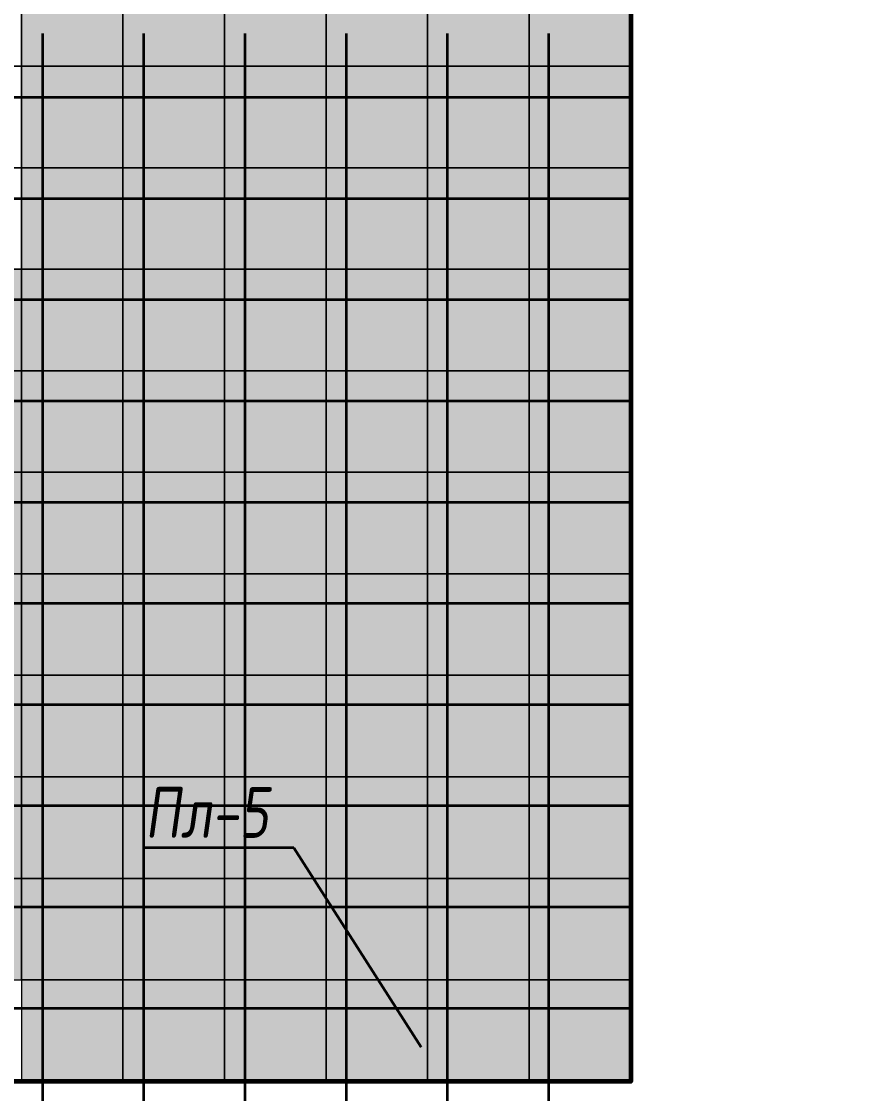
# Model space of a CAD drawing. Header units: millimetres. Extents: x -510890 to 418982, y -118257 to 141350.
# Drawn here: x 256976 to 261132, y -58621 to -53341 of the extents above; entities that cross this region are included whole.
import ezdxf
from ezdxf import colors
from ezdxf.entities.mleader import LeaderData, LeaderLine
from ezdxf.math import Vec2, Vec3

# ---------------------------------------------------------------- set-up
doc = ezdxf.new("R2010")
doc.units = ezdxf.units.MM
doc.layers.add('АР_Площадь контур', color=220, linetype='Continuous', lineweight=35, plot=False)
doc.styles.add('Архитект', font='isocpeur.ttf', dxfattribs={"width": 0.8, "oblique": 8})

msp = doc.modelspace()

# ---------------------------------------------------------------- hatches: boundary and pattern name
at = {"layer": 'АР_Площадь контур', "lineweight": 5, "ltscale": 300, "true_color": 0xb8b9bc, "transparency": 33554687}
h = msp.add_hatch(color=9, dxfattribs=at)
h.dxf.hatch_style = 1
h.paths.add_polyline_path([(258975.5, -55061.2), (258475.5, -55061.2)], flags=17)
h.paths.add_polyline_path([(258975.5, -54561.2), (258475.5, -54561.2), (258475.5, -55061.2), (258975.5, -55061.2)])
h.paths.add_polyline_path([(258475.5, -54561.2), (257975.5, -54561.2), (257975.5, -55061.2), (258475.5, -55061.2)])
h.paths.add_polyline_path([(258475.5, -53561.2), (257975.5, -53561.2), (257975.5, -54561.2), (258475.5, -54561.2)])
h.paths.add_polyline_path([(257975.5, -54061.2), (257475.5, -54061.2)], flags=17)
h.paths.add_polyline_path([(257975.5, -53561.2), (257475.5, -53561.2), (257475.5, -54061.2), (257975.5, -54061.2)])
h.paths.add_polyline_path([(257475.5, -53561.2), (256975.5, -53561.2), (256975.5, -54061.2), (257475.5, -54061.2)])
h.paths.add_polyline_path([(257475.5, -52561.2), (256975.5, -52561.2), (256975.5, -53561.2), (257475.5, -53561.2)])
h.paths.add_polyline_path([(256975.5, -53061.2), (256475.5, -53061.2)])
h.paths.add_polyline_path([(256975.5, -52561.2), (256475.5, -52561.2), (256475.5, -53061.2), (256975.5, -53061.2)])
h.paths.add_polyline_path([(256475.5, -52561.2), (255975.5, -52561.2), (255975.5, -53061.2), (256475.5, -53061.2)])
h.paths.add_polyline_path([(255975.5, -52061.2), (255475.5, -52061.2)])
h.paths.add_polyline_path([(254975.5, -51061.2), (254475.5, -51061.2)], flags=17)
h = msp.add_hatch(color=9, dxfattribs=at)
h.dxf.hatch_style = 1
h.paths.add_polyline_path([(253475.5, -52561.2), (252975.5, -52561.2)], flags=17)
h.paths.add_polyline_path([(254475.5, -53061.2), (253975.5, -53061.2), (253975.5, -53561.2), (254475.5, -53561.2)])
h.paths.add_polyline_path([(254475.5, -53561.2), (253975.5, -53561.2)], flags=17)
h.paths.add_polyline_path([(254975.5, -53061.2), (254475.5, -53061.2), (254475.5, -54061.2), (254975.5, -54061.2)])
h.paths.add_polyline_path([(254975.5, -54061.2), (254475.5, -54061.2), (254475.5, -54561.2), (254975.5, -54561.2)])
h.paths.add_polyline_path([(255475.5, -54061.2), (254975.5, -54061.2), (254975.5, -54561.2), (255475.5, -54561.2)])
h.paths.add_polyline_path([(255475.5, -54561.2), (254975.5, -54561.2)])
h.paths.add_polyline_path([(255975.5, -54061.2), (255475.5, -54061.2), (255475.5, -55061.2), (255975.5, -55061.2)])
h.paths.add_polyline_path([(255975.5, -55061.2), (255475.5, -55061.2), (255475.5, -55561.2), (255975.5, -55561.2)])
h.paths.add_polyline_path([(256475.5, -55061.2), (255975.5, -55061.2), (255975.5, -55561.2), (256475.5, -55561.2)])
h.paths.add_polyline_path([(256475.5, -55561.2), (255975.5, -55561.2)], flags=17)
h.paths.add_polyline_path([(256975.5, -55061.2), (256475.5, -55061.2), (256475.5, -56061.2), (256975.5, -56061.2)])
h.paths.add_polyline_path([(256975.5, -56061.2), (256475.5, -56061.2), (256475.5, -56561.2), (256975.5, -56561.2)])
h.paths.add_polyline_path([(257475.5, -56061.2), (256975.5, -56061.2), (256975.5, -56561.2), (257475.5, -56561.2)])
h.paths.add_polyline_path([(257475.5, -56561.2), (256975.5, -56561.2)], flags=17)
h.paths.add_polyline_path([(257975.5, -56061.2), (257475.5, -56061.2), (257475.5, -57061.2), (257975.5, -57061.2)])
h.paths.add_polyline_path([(257975.5, -57061.2), (257475.5, -57061.2), (257475.5, -57561.2), (257975.5, -57561.2)])
h.paths.add_polyline_path([(258475.5, -57061.2), (257975.5, -57061.2), (257975.5, -57561.2), (258475.5, -57561.2)])
h.paths.add_polyline_path([(258475.5, -57561.2), (258475.5, -58061.2)], flags=17)
h.paths.add_polyline_path([(258975.5, -57061.2), (258475.5, -57061.2), (258475.5, -58061.2), (258975.5, -58061.2)])
h.paths.add_polyline_path([(258975.5, -58061.2), (258475.5, -58061.2), (258475.5, -58561.2), (258975.5, -58561.2)])
h.paths.add_polyline_path([(253485.5, -52561.2), (253485.5, -53061.2), (253975.5, -53061.2), (253975.5, -52561.2)])
h.paths.add_polyline_path([(253685.5, -53411.1), (253685.5, -53561.2), (253975.5, -53561.2), (253975.5, -53061.2), (253485.5, -53061.2), (253485.5, -53411.1)])
at = {"layer": 'АР_Площадь контур', "lineweight": 5, "ltscale": 300, "transparency": 33554687}
h = msp.add_hatch(color=252, dxfattribs=at)
h.dxf.hatch_style = 1
h.paths.add_polyline_path([(257975.5, -53061.2), (257475.5, -53061.2), (257475.5, -53561.2), (257975.5, -53561.2)])
h = msp.add_hatch(color=252, dxfattribs=at)
h.dxf.hatch_style = 1
h.paths.add_polyline_path([(258475.5, -53061.2), (257975.5, -53061.2), (257975.5, -53561.2), (258475.5, -53561.2)])
h = msp.add_hatch(color=252, dxfattribs=at)
h.dxf.hatch_style = 1
h.paths.add_polyline_path([(258975.5, -53061.2), (258475.5, -53061.2), (258475.5, -53561.2), (258975.5, -53561.2)])
at = {"layer": 'АР_Площадь контур', "lineweight": 5, "ltscale": 300, "true_color": 0x828487, "transparency": 33554687}
h = msp.add_hatch(color=252, dxfattribs=at)
h.dxf.hatch_style = 1
h.paths.add_polyline_path([(259475.5, -53061.2), (258975.5, -53061.2), (258975.5, -53561.2), (259475.5, -53561.2)])
at = {"layer": 'АР_Площадь контур', "lineweight": 5, "ltscale": 300, "true_color": 0xb8b9bc, "transparency": 33554687}
h = msp.add_hatch(color=9, dxfattribs=at)
h.dxf.hatch_style = 1
h.paths.add_polyline_path([(259975.5, -53061.2), (259475.5, -53061.2), (259475.5, -53561.2), (259975.5, -53561.2)])
at = {"layer": 'АР_Площадь контур', "true_color": 0x000000, "transparency": 33554687}
h = msp.add_hatch(dxfattribs=at)
h.set_pattern_fill('ANSI37', color=18, scale=157, angle=45, style=0)
h.set_pattern_definition([(90, (139938.06, -126491.3), (-498.475, 0), []), (180, (139938.06, -126491.3), (-6e-14, -498.475), [])])
h.paths.add_polyline_path([(259975.5, -61675.6), (259875.5, -61675.6), (253685.5, -61675.6), (253685.5, -55400.6), (253485.5, -55400.6), (253485.5, -53900.6), (253685.5, -53900.6), (253685.5, -53400.6), (259975.5, -53400.6)])
at = {"layer": 'АР_Площадь контур', "lineweight": 5, "ltscale": 300, "transparency": 33554687}
h = msp.add_hatch(color=252, dxfattribs=at)
h.dxf.hatch_style = 1
h.paths.add_polyline_path([(258975.5, -53561.2), (258475.5, -53561.2), (258475.5, -54061.2), (258975.5, -54061.2)])
at = {"layer": 'АР_Площадь контур', "lineweight": 5, "ltscale": 300, "true_color": 0x828487, "transparency": 33554687}
h = msp.add_hatch(color=252, dxfattribs=at)
h.dxf.hatch_style = 1
h.paths.add_polyline_path([(259475.5, -53561.2), (258975.5, -53561.2), (258975.5, -54061.2), (259475.5, -54061.2)])
h = msp.add_hatch(color=252, dxfattribs=at)
h.dxf.hatch_style = 1
h.paths.add_polyline_path([(259975.5, -53561.2), (259475.5, -53561.2), (259475.5, -54061.2), (259975.5, -54061.2)])
h = msp.add_hatch(color=252, dxfattribs=at)
h.dxf.hatch_style = 1
h.paths.add_polyline_path([(257475.4, -54061.2), (256975.4, -54061.2), (256975.4, -54561.2), (257475.4, -54561.2)])
h = msp.add_hatch(color=252, dxfattribs=at)
h.dxf.hatch_style = 1
h.paths.add_polyline_path([(257975.4, -54061.2), (257475.4, -54061.2), (257475.4, -54561.2), (257975.4, -54561.2)])
at = {"layer": 'АР_Площадь контур', "lineweight": 5, "ltscale": 300, "transparency": 33554687}
h = msp.add_hatch(color=252, dxfattribs=at)
h.dxf.hatch_style = 1
h.paths.add_polyline_path([(258975.5, -54061.2), (258475.5, -54061.2), (258475.5, -54561.2), (258975.5, -54561.2)])
h = msp.add_hatch(color=252, dxfattribs=at)
h.dxf.hatch_style = 1
h.paths.add_polyline_path([(259475.5, -54061.2), (258975.5, -54061.2), (258975.5, -54561.2), (259475.5, -54561.2)])
h = msp.add_hatch(color=252, dxfattribs=at)
h.dxf.hatch_style = 1
h.paths.add_polyline_path([(259975.5, -54061.2), (259475.5, -54061.2), (259475.5, -55061.2), (259975.5, -55061.2)])
h = msp.add_hatch(color=252, dxfattribs=at)
h.dxf.hatch_style = 1
h.paths.add_polyline_path([(256975.5, -54561.2), (256475.5, -54561.2), (256475.5, -55061.2), (256975.5, -55061.2)])
h = msp.add_hatch(color=252, dxfattribs=at)
h.dxf.hatch_style = 1
h.paths.add_polyline_path([(257475.5, -54561.2), (256975.5, -54561.2), (256975.5, -55061.2), (257475.5, -55061.2)])
at = {"layer": 'АР_Площадь контур', "lineweight": 5, "ltscale": 300, "true_color": 0x828487, "transparency": 33554687}
h = msp.add_hatch(color=252, dxfattribs=at)
h.dxf.hatch_style = 1
h.paths.add_polyline_path([(257975.4, -54561.2), (257475.4, -54561.2), (257475.4, -55061.2), (257975.4, -55061.2)])
at = {"layer": 'АР_Площадь контур', "lineweight": 5, "ltscale": 300, "true_color": 0xb8b9bc, "transparency": 33554687}
h = msp.add_hatch(color=9, dxfattribs=at)
h.dxf.hatch_style = 1
h.paths.add_polyline_path([(259475.5, -54561.2), (258975.5, -54561.2), (258975.5, -55061.2), (259475.5, -55061.2)])
at = {"layer": 'АР_Площадь контур', "lineweight": 5, "ltscale": 300, "transparency": 33554687}
h = msp.add_hatch(color=252, dxfattribs=at)
h.dxf.hatch_style = 1
h.paths.add_polyline_path([(257475.5, -55061.2), (256975.5, -55061.2), (256975.5, -55561.2), (257475.5, -55561.2)])
at = {"layer": 'АР_Площадь контур', "lineweight": 5, "ltscale": 300, "true_color": 0x828487, "transparency": 33554687}
h = msp.add_hatch(color=252, dxfattribs=at)
h.dxf.hatch_style = 1
h.paths.add_polyline_path([(257975.4, -55061.2), (257475.4, -55061.2), (257475.4, -55561.2), (257975.4, -55561.2)])
h = msp.add_hatch(color=252, dxfattribs=at)
h.dxf.hatch_style = 1
h.paths.add_polyline_path([(258475.4, -55061.2), (257975.4, -55061.2), (257975.4, -55561.2), (258475.4, -55561.2)])
h = msp.add_hatch(color=252, dxfattribs=at)
h.dxf.hatch_style = 1
h.paths.add_polyline_path([(258975.4, -55061.2), (258475.4, -55061.2), (258475.4, -55561.2), (258975.4, -55561.2)])
at = {"layer": 'АР_Площадь контур', "lineweight": 5, "ltscale": 300, "true_color": 0xb8b9bc, "transparency": 33554687}
h = msp.add_hatch(color=9, dxfattribs=at)
h.dxf.hatch_style = 1
h.paths.add_polyline_path([(259475.5, -55061.2), (258975.5, -55061.2), (258975.5, -55561.2), (259475.5, -55561.2)])
at = {"layer": 'АР_Площадь контур', "lineweight": 5, "ltscale": 300, "transparency": 33554687}
h = msp.add_hatch(color=252, dxfattribs=at)
h.dxf.hatch_style = 1
h.paths.add_polyline_path([(259975.5, -55061.2), (259475.5, -55061.2), (259475.5, -55561.2), (259975.5, -55561.2)])
h = msp.add_hatch(color=252, dxfattribs=at)
h.dxf.hatch_style = 1
h.paths.add_polyline_path([(257475.5, -55561.2), (256975.5, -55561.2), (256975.5, -56061.2), (257475.5, -56061.2)])
h = msp.add_hatch(color=252, dxfattribs=at)
h.dxf.hatch_style = 1
h.paths.add_polyline_path([(257975.5, -55561.2), (257475.5, -55561.2), (257475.5, -56061.2), (257975.5, -56061.2)])
h = msp.add_hatch(color=252, dxfattribs=at)
h.dxf.hatch_style = 1
h.paths.add_polyline_path([(258475.5, -55561.2), (257975.5, -55561.2), (257975.5, -56061.2), (258475.5, -56061.2)])
at = {"layer": 'АР_Площадь контур', "lineweight": 5, "ltscale": 300, "true_color": 0x828487, "transparency": 33554687}
h = msp.add_hatch(color=252, dxfattribs=at)
h.dxf.hatch_style = 1
h.paths.add_polyline_path([(258975.4, -55561.2), (258475.4, -55561.2), (258475.4, -56061.2), (258975.4, -56061.2)])
at = {"layer": 'АР_Площадь контур', "lineweight": 5, "ltscale": 300, "true_color": 0xb8b9bc, "transparency": 33554687}
h = msp.add_hatch(color=9, dxfattribs=at)
h.dxf.hatch_style = 1
h.paths.add_polyline_path([(259475.5, -55561.2), (258975.5, -55561.2), (258975.5, -56061.2), (259475.5, -56061.2)])
h = msp.add_hatch(color=9, dxfattribs=at)
h.dxf.hatch_style = 1
h.paths.add_polyline_path([(259975.5, -55561.2), (259475.5, -55561.2), (259475.5, -56061.2), (259975.5, -56061.2)])
at = {"layer": 'АР_Площадь контур', "lineweight": 5, "ltscale": 300, "transparency": 33554687}
h = msp.add_hatch(color=252, dxfattribs=at)
h.dxf.hatch_style = 1
h.paths.add_polyline_path([(257975.5, -56061.2), (257475.5, -56061.2)], flags=17)
h.paths.add_polyline_path([(258975.5, -57061.2), (258475.5, -57061.2)], flags=17)
h.paths.add_polyline_path([(259475.5, -56561.2), (258975.5, -56561.2), (258975.5, -57561.2), (259475.5, -57561.2)])
h.paths.add_polyline_path([(259475.5, -57561.2), (258975.5, -57561.2), (258975.5, -58061.2), (259475.5, -58061.2)])
h.paths.add_polyline_path([(259975.5, -57561.2), (259475.5, -57561.2), (259475.5, -58061.2), (259975.5, -58061.2)])
h.paths.add_polyline_path([(259975.5, -58061.2), (259475.5, -58061.2)], flags=17)
h.paths.add_polyline_path([(260975.5, -59061.2), (260475.5, -59061.2)], flags=17)
h = msp.add_hatch(color=252, dxfattribs=at)
h.dxf.hatch_style = 1
h.paths.add_polyline_path([(258475.5, -56061.2), (257975.5, -56061.2), (257975.5, -56561.2), (258475.5, -56561.2)])
at = {"layer": 'АР_Площадь контур', "lineweight": 5, "ltscale": 300, "true_color": 0x828487, "transparency": 33554687}
h = msp.add_hatch(color=252, dxfattribs=at)
h.dxf.hatch_style = 1
h.paths.add_polyline_path([(258975.4, -56061.2), (258475.4, -56061.2), (258475.4, -56561.2), (258975.4, -56561.2)])
h = msp.add_hatch(color=252, dxfattribs=at)
h.dxf.hatch_style = 1
h.paths.add_polyline_path([(259475.5, -56061.2), (258975.5, -56061.2), (258975.5, -56561.2), (259475.5, -56561.2)])
h = msp.add_hatch(color=252, dxfattribs=at)
h.dxf.hatch_style = 1
h.paths.add_polyline_path([(259975.5, -56061.2), (259475.5, -56061.2), (259475.5, -57061.2), (259975.5, -57061.2)])
h = msp.add_hatch(color=252, dxfattribs=at)
h.dxf.hatch_style = 1
h.paths.add_polyline_path([(256975.5, -56561.2), (256475.5, -56561.2), (256475.5, -57061.2), (256975.5, -57061.2)])
h = msp.add_hatch(color=252, dxfattribs=at)
h.dxf.hatch_style = 1
h.paths.add_polyline_path([(257475.5, -56561.2), (256975.5, -56561.2), (256975.5, -57061.2), (257475.5, -57061.2)])
at = {"layer": 'АР_Площадь контур', "lineweight": 5, "ltscale": 300, "transparency": 33554687}
h = msp.add_hatch(color=252, dxfattribs=at)
h.dxf.hatch_style = 1
h.paths.add_polyline_path([(258475.5, -56561.2), (257975.5, -56561.2), (257975.5, -57061.2), (258475.5, -57061.2)])
h = msp.add_hatch(color=252, dxfattribs=at)
h.dxf.hatch_style = 1
h.paths.add_polyline_path([(258975.5, -56561.2), (258475.5, -56561.2), (258475.5, -57061.2), (258975.5, -57061.2)])
h = msp.add_hatch(color=252, dxfattribs=at)
h.dxf.hatch_style = 1
h.paths.add_polyline_path([(256975.5, -57061.2), (256475.5, -57061.2), (256475.5, -58061.2), (256975.5, -58061.2)])
at = {"layer": 'АР_Площадь контур', "lineweight": 5, "ltscale": 300, "true_color": 0x828487, "transparency": 33554687}
h = msp.add_hatch(color=252, dxfattribs=at)
h.dxf.hatch_style = 1
h.paths.add_polyline_path([(257475.5, -57061.2), (256975.5, -57061.2), (256975.5, -57561.2), (257475.5, -57561.2)])
h = msp.add_hatch(color=252, dxfattribs=at)
h.dxf.hatch_style = 1
h.paths.add_polyline_path([(259975.5, -57061.2), (259475.5, -57061.2), (259475.5, -57561.2), (259975.5, -57561.2)])
h = msp.add_hatch(color=252, dxfattribs=at)
h.dxf.hatch_style = 1
h.paths.add_polyline_path([(257475.5, -57561.2), (256975.5, -57561.2), (256975.5, -58061.2), (257475.5, -58061.2)])
h = msp.add_hatch(color=252, dxfattribs=at)
h.dxf.hatch_style = 1
h.paths.add_polyline_path([(257975.5, -57561.2), (257475.5, -57561.2), (257475.5, -58061.2), (257975.5, -58061.2)])
h = msp.add_hatch(color=252, dxfattribs=at)
h.dxf.hatch_style = 1
h.paths.add_polyline_path([(258475.5, -57561.2), (257975.5, -57561.2), (257975.5, -58061.2), (258475.5, -58061.2)])
at = {"layer": 'АР_Площадь контур', "lineweight": 5, "ltscale": 300, "transparency": 33554687}
h = msp.add_hatch(color=252, dxfattribs=at)
h.dxf.hatch_style = 1
h.paths.add_polyline_path([(257975.5, -58061.2), (256975.5, -58061.2), (256975.5, -58561.2), (257975.5, -58561.2)])
at = {"layer": 'АР_Площадь контур', "lineweight": 5, "ltscale": 300, "true_color": 0x828487, "transparency": 33554687}
h = msp.add_hatch(color=252, dxfattribs=at)
h.dxf.hatch_style = 1
h.paths.add_polyline_path([(258475.5, -58061.2), (257975.5, -58061.2), (257975.5, -58561.2), (258475.5, -58561.2)])
at = {"layer": 'АР_Площадь контур', "lineweight": 5, "ltscale": 300, "true_color": 0xc7c8ca, "transparency": 33554687}
h = msp.add_hatch(color=9, dxfattribs=at)
h.dxf.hatch_style = 1
h.paths.add_polyline_path([(258975.2, -58561.1), (259375.2, -58561.2), (259975.5, -58561.2), (259975.5, -58061.2), (258975.5, -58061.2), (258975.5, -58212.5)])

# ---------------------------------------------------------------- linework, layer by layer
at = {"layer": 'АР_Площадь контур', "lineweight": 5, "ltscale": 300}
for points in [[(253685.5, -44625.2), (253685.5, -44625.2), (259975.5, -44625.2), (259975.5, -58561.2), (253685.5, -58561.2), (253685.5, -58561.2), (253685.5, -53411.1), (253485.5, -53411.1), (253485.5, -51911.1), (253685.5, -51911.1), (253685.5, -49417.6), (253685.5, -49417.6), (253685.5, -49417.6), (253685.5, -49417.6), (253685.5, -44625.2)], [(256975.5, -53561.2), (256975.5, -53061.2), (256475.5, -53061.2), (256475.5, -53561.2), (256975.5, -53561.2)], [(257475.5, -53561.2), (257475.5, -53061.2), (256975.5, -53061.2), (256975.5, -53561.2), (257475.5, -53561.2)], [(257975.5, -53561.2), (257975.5, -53061.2), (257475.5, -53061.2), (257475.5, -53561.2), (257975.5, -53561.2)], [(258475.5, -53561.2), (258475.5, -53061.2), (257975.5, -53061.2), (257975.5, -53561.2), (258475.5, -53561.2)], [(258975.5, -53561.2), (258975.5, -53061.2), (258475.5, -53061.2), (258475.5, -53561.2), (258975.5, -53561.2)], [(259475.5, -53561.2), (259475.5, -53061.2), (258975.5, -53061.2), (258975.5, -53561.2), (259475.5, -53561.2)], [(259975.5, -53561.2), (259975.5, -53061.2), (259475.5, -53061.2), (259475.5, -53561.2), (259975.5, -53561.2)], [(256975.5, -54061.2), (256975.5, -53561.2), (256475.5, -53561.2), (256475.5, -54061.2), (256975.5, -54061.2)], [(257475.5, -54061.2), (257475.5, -53561.2), (256975.5, -53561.2), (256975.5, -54061.2), (257475.5, -54061.2)], [(257975.5, -54061.2), (257975.5, -53561.2), (257475.5, -53561.2), (257475.5, -54061.2), (257975.5, -54061.2)], [(258475.5, -54061.2), (258475.5, -53561.2), (257975.5, -53561.2), (257975.5, -54061.2), (258475.5, -54061.2)], [(258975.5, -54061.2), (258975.5, -53561.2), (258475.5, -53561.2), (258475.5, -54061.2), (258975.5, -54061.2)], [(259475.5, -54061.2), (259475.5, -53561.2), (258975.5, -53561.2), (258975.5, -54061.2), (259475.5, -54061.2)], [(259975.5, -54061.2), (259975.5, -53561.2), (259475.5, -53561.2), (259475.5, -54061.2), (259975.5, -54061.2)], [(256975.5, -54561.2), (256975.5, -54061.2), (256475.5, -54061.2), (256475.5, -54561.2), (256975.5, -54561.2)], [(257475.5, -54561.2), (257475.5, -54061.2), (256975.5, -54061.2), (256975.5, -54561.2), (257475.5, -54561.2)], [(257975.5, -54561.2), (257975.5, -54061.2), (257475.5, -54061.2), (257475.5, -54561.2), (257975.5, -54561.2)], [(258475.5, -54561.2), (258475.5, -54061.2), (257975.5, -54061.2), (257975.5, -54561.2), (258475.5, -54561.2)], [(258975.5, -54561.2), (258975.5, -54061.2), (258475.5, -54061.2), (258475.5, -54561.2), (258975.5, -54561.2)], [(259475.5, -54561.2), (259475.5, -54061.2), (258975.5, -54061.2), (258975.5, -54561.2), (259475.5, -54561.2)], [(259975.5, -54561.2), (259975.5, -54061.2), (259475.5, -54061.2), (259475.5, -54561.2), (259975.5, -54561.2)], [(256975.5, -55061.2), (256975.5, -54561.2), (256475.5, -54561.2), (256475.5, -55061.2), (256975.5, -55061.2)], [(257475.5, -55061.2), (257475.5, -54561.2), (256975.5, -54561.2), (256975.5, -55061.2), (257475.5, -55061.2)], [(257975.5, -55061.2), (257975.5, -54561.2), (257475.5, -54561.2), (257475.5, -55061.2), (257975.5, -55061.2)], [(258475.5, -55061.2), (258475.5, -54561.2), (257975.5, -54561.2), (257975.5, -55061.2), (258475.5, -55061.2)], [(258975.5, -55061.2), (258975.5, -54561.2), (258475.5, -54561.2), (258475.5, -55061.2), (258975.5, -55061.2)], [(259475.5, -55061.2), (259475.5, -54561.2), (258975.5, -54561.2), (258975.5, -55061.2), (259475.5, -55061.2)], [(259975.5, -55061.2), (259975.5, -54561.2), (259475.5, -54561.2), (259475.5, -55061.2), (259975.5, -55061.2)], [(256975.5, -55561.2), (256975.5, -55061.2), (256475.5, -55061.2), (256475.5, -55561.2), (256975.5, -55561.2)], [(257475.5, -55561.2), (257475.5, -55061.2), (256975.5, -55061.2), (256975.5, -55561.2), (257475.5, -55561.2)], [(257975.5, -55561.2), (257975.5, -55061.2), (257475.5, -55061.2), (257475.5, -55561.2), (257975.5, -55561.2)], [(258475.5, -55561.2), (258475.5, -55061.2), (257975.5, -55061.2), (257975.5, -55561.2), (258475.5, -55561.2)], [(258975.5, -55561.2), (258975.5, -55061.2), (258475.5, -55061.2), (258475.5, -55561.2), (258975.5, -55561.2)], [(259475.5, -55561.2), (259475.5, -55061.2), (258975.5, -55061.2), (258975.5, -55561.2), (259475.5, -55561.2)], [(259975.5, -55561.2), (259975.5, -55061.2), (259475.5, -55061.2), (259475.5, -55561.2), (259975.5, -55561.2)], [(256975.5, -56061.2), (256975.5, -55561.2), (256475.5, -55561.2), (256475.5, -56061.2), (256975.5, -56061.2)], [(257475.5, -56061.2), (257475.5, -55561.2), (256975.5, -55561.2), (256975.5, -56061.2), (257475.5, -56061.2)], [(257975.5, -56061.2), (257975.5, -55561.2), (257475.5, -55561.2), (257475.5, -56061.2), (257975.5, -56061.2)], [(258475.5, -56061.2), (258475.5, -55561.2), (257975.5, -55561.2), (257975.5, -56061.2), (258475.5, -56061.2)], [(258975.5, -56061.2), (258975.5, -55561.2), (258475.5, -55561.2), (258475.5, -56061.2), (258975.5, -56061.2)], [(259475.5, -56061.2), (259475.5, -55561.2), (258975.5, -55561.2), (258975.5, -56061.2), (259475.5, -56061.2)], [(259975.5, -56061.2), (259975.5, -55561.2), (259475.5, -55561.2), (259475.5, -56061.2), (259975.5, -56061.2)], [(256975.5, -56561.2), (256975.5, -56061.2), (256475.5, -56061.2), (256475.5, -56561.2), (256975.5, -56561.2)], [(257475.5, -56561.2), (257475.5, -56061.2), (256975.5, -56061.2), (256975.5, -56561.2), (257475.5, -56561.2)], [(257975.5, -56561.2), (257975.5, -56061.2), (257475.5, -56061.2), (257475.5, -56561.2), (257975.5, -56561.2)], [(258475.5, -56561.2), (258475.5, -56061.2), (257975.5, -56061.2), (257975.5, -56561.2), (258475.5, -56561.2)], [(258975.5, -56561.2), (258975.5, -56061.2), (258475.5, -56061.2), (258475.5, -56561.2), (258975.5, -56561.2)], [(259475.5, -56561.2), (259475.5, -56061.2), (258975.5, -56061.2), (258975.5, -56561.2), (259475.5, -56561.2)], [(259975.5, -56561.2), (259975.5, -56061.2), (259475.5, -56061.2), (259475.5, -56561.2), (259975.5, -56561.2)], [(256975.5, -57061.2), (256975.5, -56561.2), (256475.5, -56561.2), (256475.5, -57061.2), (256975.5, -57061.2)], [(257475.5, -57061.2), (257475.5, -56561.2), (256975.5, -56561.2), (256975.5, -57061.2), (257475.5, -57061.2)], [(257975.5, -57061.2), (257975.5, -56561.2), (257475.5, -56561.2), (257475.5, -57061.2), (257975.5, -57061.2)], [(258475.5, -57061.2), (258475.5, -56561.2), (257975.5, -56561.2), (257975.5, -57061.2), (258475.5, -57061.2)], [(258975.5, -57061.2), (258975.5, -56561.2), (258475.5, -56561.2), (258475.5, -57061.2), (258975.5, -57061.2)], [(259475.5, -57061.2), (259475.5, -56561.2), (258975.5, -56561.2), (258975.5, -57061.2), (259475.5, -57061.2)], [(259975.5, -57061.2), (259975.5, -56561.2), (259475.5, -56561.2), (259475.5, -57061.2), (259975.5, -57061.2)], [(256975.5, -57561.2), (256975.5, -57061.2), (256475.5, -57061.2), (256475.5, -57561.2), (256975.5, -57561.2)], [(257475.5, -57561.2), (257475.5, -57061.2), (256975.5, -57061.2), (256975.5, -57561.2), (257475.5, -57561.2)], [(257975.5, -57561.2), (257975.5, -57061.2), (257475.5, -57061.2), (257475.5, -57561.2), (257975.5, -57561.2)], [(258475.5, -57561.2), (258475.5, -57061.2), (257975.5, -57061.2), (257975.5, -57561.2), (258475.5, -57561.2)], [(258975.5, -57561.2), (258975.5, -57061.2), (258475.5, -57061.2), (258475.5, -57561.2), (258975.5, -57561.2)], [(259475.5, -57561.2), (259475.5, -57061.2), (258975.5, -57061.2), (258975.5, -57561.2), (259475.5, -57561.2)], [(259975.5, -57561.2), (259975.5, -57061.2), (259475.5, -57061.2), (259475.5, -57561.2), (259975.5, -57561.2)], [(256975.5, -58061.2), (256975.5, -57561.2), (256475.5, -57561.2), (256475.5, -58061.2), (256975.5, -58061.2)], [(257475.5, -58061.2), (257475.5, -57561.2), (256975.5, -57561.2), (256975.5, -58061.2), (257475.5, -58061.2)], [(257975.5, -58061.2), (257975.5, -57561.2), (257475.5, -57561.2), (257475.5, -58061.2), (257975.5, -58061.2)], [(258475.5, -58061.2), (258475.5, -57561.2), (257975.5, -57561.2), (257975.5, -58061.2), (258475.5, -58061.2)], [(258975.5, -58061.2), (258975.5, -57561.2), (258475.5, -57561.2), (258475.5, -58061.2), (258975.5, -58061.2)], [(259475.5, -58061.2), (259475.5, -57561.2), (258975.5, -57561.2), (258975.5, -58061.2), (259475.5, -58061.2)], [(259975.5, -58061.2), (259975.5, -57561.2), (259475.5, -57561.2), (259475.5, -58061.2), (259975.5, -58061.2)], [(257475.5, -58561.2), (257475.5, -58061.2), (256975.5, -58061.2), (256975.5, -58561.2), (257475.5, -58561.2)], [(257975.5, -58561.2), (257975.5, -58061.2), (257475.5, -58061.2), (257475.5, -58561.2), (257975.5, -58561.2)], [(258475.5, -58561.2), (258475.5, -58061.2), (257975.5, -58061.2), (257975.5, -58561.2), (258475.5, -58561.2)], [(258975.5, -58561.2), (258975.5, -58061.2), (258475.5, -58061.2), (258475.5, -58561.2), (258975.5, -58561.2)], [(259475.5, -58561.2), (259475.5, -58061.2), (258975.5, -58061.2), (258975.5, -58561.2)], [(259975.5, -58561.2), (259975.5, -58061.2), (259475.5, -58061.2), (259475.5, -58561.2), (259975.5, -58561.2)], [(258975.5, -58561.2), (259475.5, -58561.2)]]:
    msp.add_lwpolyline(points, dxfattribs=at)
at = {"layer": 'АР_Площадь контур', "lineweight": 60}
msp.add_lwpolyline([(253685.5, -51911.1), (253685.5, -44625.2), (259975.5, -44625.2), (259975.5, -58561.2), (254915.4, -58561.2)], dxfattribs=at)

# ---------------------------------------------------------------- leaders
at = {"layer": 'АР_Площадь контур'}
ml = msp.add_multileader_mtext('Standard', dxfattribs=at)
ml.set_content('Пл-5', color=256, style='Архитект')
ml.set_leader_properties(color=256, linetype='ByLayer', lineweight=-1)
ml.build(insert=Vec2(0, 0))
ml.multileader.update_dxf_attribs({"text_left_attachment_type": 6, "text_right_attachment_type": 6, "dogleg_length": 25, "arrow_head_size": 200})
ctx = ml.context
ctx.base_point, ctx.char_height, ctx.arrow_head_size, ctx.landing_gap_size, ctx.plane_origin = Vec3(257482.2, -57411.6), 250, 200, 100, Vec3(243468.3, -58020)
ctx.left_attachment, ctx.right_attachment = 6, 6
notes = []
notes.append((ctx, [(0, (1, 1, 0), (258317.5, -57411.6), (-1, 0), 25, [(1, [(259050.6, -58561.2)], 0, [])])]))
ctx.mtext.insert, ctx.mtext.width, ctx.mtext.defined_height, ctx.mtext.line_spacing_style, ctx.mtext.flow_direction = Vec3(257582.2, -57111.6), 3549.472, 1007.6, 2, 5
for ctx, leaders in notes:
    for number, flags, end, landing, length, lines in leaders:
        leader = LeaderData()
        leader.index, (leader.has_last_leader_line, leader.has_dogleg_vector, leader.attachment_direction) = number, flags
        leader.last_leader_point, leader.dogleg_vector, leader.dogleg_length = Vec3(end), Vec3(landing), length
        for number, points, colour, breaks in lines:
            line = LeaderLine()
            line.index, line.vertices, line.color, line.breaks = number, Vec3.list(points), colors.encode_raw_color(colour), breaks
            leader.lines.append(line)
        ctx.leaders.append(leader)

doc.saveas('drawing.dxf')
